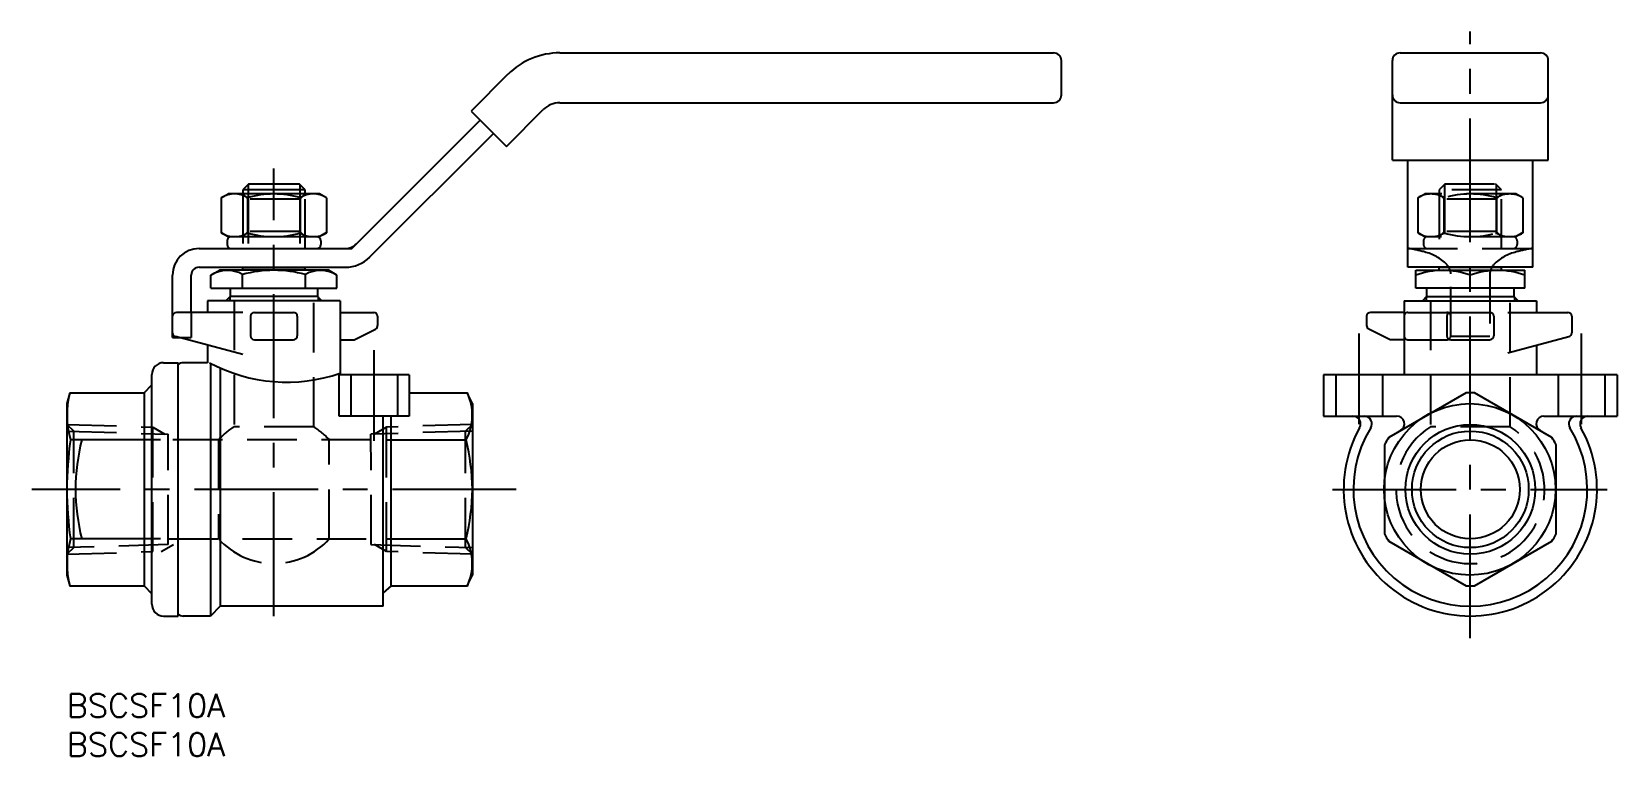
# Model space of a CAD drawing. Extents: x -5 to 199, y -8 to 85.
import ezdxf

# ---------------------------------------------------------------- set-up
doc = ezdxf.new("R2010")
doc.units = 0
doc.header["$LTSCALE"] = 0.5
doc.linetypes.add('CENTER', pattern=[50.8, 31.75, -6.35, 6.35, -6.35])
doc.linetypes.add('DASHED', pattern=[19.05, 12.7, -6.35])
for name, color, linetype in [('MSM_CENTER', 1, 'CENTER'), ('MSM_CONTINUOUS', 7, 'CONTINUOUS'), ('MSM_DASHED', 4, 'DASHED'), ('MSM_NARROW', 5, 'CONTINUOUS'), ('MSM_PART_NUMBER', 7, 'CONTINUOUS')]:
    doc.layers.add(name, color=color, linetype=linetype)
doc.styles.get("Standard").update_dxf_attribs({"font": 'txt.shx', "height": 3, "bigfont": 'bigfont.shx'})

msp = doc.modelspace()

# ---------------------------------------------------------------- linework, layer by layer
at = {"layer": 'MSM_CENTER'}
for p, q in [((180, 7.16), (180, 84.97)), ((26.55, 10), (26.55, 67.41)), ((165.75, 34.63), (165.75, 46.25)), ((194.25, 34.63), (194.25, 46.25)), ((39.4, 32.48), (39.4, 44.09)), ((57.62, 26.25), (-4.52, 26.25)), ((162.31, 26.25), (197.57, 26.25))]:
    msp.add_line(p, q, dxfattribs=at)
at = {"layer": 'MSM_CONTINUOUS'}
for p, q in [((63.22, 82.25), (126.55, 82.25)), ((171, 82.25), (189.01, 82.25)), ((56.57, 79.5), (51.85, 74.78)), ((127.55, 76.85), (127.55, 81.25)), ((170, 68.48), (170, 81.25)), ((190, 68.48), (190, 81.25)), ((63.22, 75.85), (126.55, 75.85)), ((171, 75.85), (189.01, 75.85)), ((36.55, 57.15), (53.01, 73.61)), ((51.85, 74.78), (56.38, 70.25)), ((56.37, 70.25), (61.09, 74.97)), ((38.83, 56.04), (54.71, 71.92)), ((170, 68.48), (190, 68.48)), ((172, 54.75), (172, 68.48)), ((188, 54.75), (188, 68.48)), ((23.32, 65.45), (22.55, 64.68)), ((23.32, 65.45), (29.78, 65.45)), ((30.55, 64.68), (29.78, 65.45)), ((19.8, 63.63), (20.7, 64.15)), ((19.8, 63.65), (19.8, 59.15)), ((32.39, 64.15), (20.7, 64.15)), ((22.55, 64.68), (22.55, 64.15)), ((30.55, 64.68), (22.55, 64.68)), ((23.17, 63.65), (23.17, 59.17)), ((29.92, 63.65), (29.92, 59.17)), ((30.55, 64.15), (30.55, 64.68)), ((33.3, 63.63), (32.39, 64.15)), ((33.3, 63.65), (33.3, 59.15)), ((19.8, 59.19), (20.74, 58.65)), ((33.3, 59.19), (32.36, 58.65)), ((16.95, 57.15), (36.55, 57.15)), ((20.55, 58.15), (20.55, 57.65)), ((32.36, 58.65), (20.74, 58.65)), ((32.55, 58.15), (32.55, 57.65)), ((13.55, 45.75), (13.55, 53.75)), ((15.95, 48.95), (15.95, 53.75)), ((16.95, 54.75), (35.72, 54.75)), ((18.47, 53.73), (19.55, 54.35)), ((18.47, 52.05), (18.47, 53.73)), ((33.55, 54.35), (19.58, 54.35)), ((22.51, 52.05), (22.51, 53.81)), ((22.55, 54.72), (22.58, 54.75)), ((22.55, 54.72), (30.55, 54.72)), ((22.55, 54.35), (22.55, 54.72)), ((30.52, 54.75), (30.55, 54.72)), ((30.55, 54.35), (30.55, 54.72)), ((30.59, 52.05), (30.59, 53.81)), ((34.63, 53.73), (33.55, 54.35)), ((34.63, 52.05), (34.63, 53.73)), ((188, 54.75), (172, 54.75)), ((173, 52.05), (173, 54.35)), ((173, 54.35), (187, 54.35)), ((176.03, 54.75), (176, 54.72)), ((176, 54.35), (176, 54.72)), ((184, 54.72), (176, 54.72)), ((184, 54.72), (183.97, 54.75)), ((184, 54.35), (184, 54.72)), ((187, 52.05), (187, 54.35)), ((18.47, 52.05), (34.63, 52.05)), ((20.95, 51), (20.4, 50.45)), ((20.89, 50.94), (20.89, 50.45)), ((20.95, 52.05), (20.95, 51)), ((32.15, 51), (20.95, 51)), ((32.15, 52.05), (32.15, 51)), ((32.15, 51), (32.7, 50.45)), ((32.21, 50.94), (32.21, 50.45)), ((187, 52.05), (173, 52.05)), ((174.4, 51), (173.85, 50.45)), ((174.34, 50.94), (174.34, 50.45)), ((174.4, 52.05), (174.4, 51)), ((174.4, 51), (185.6, 51)), ((185.6, 52.05), (185.6, 51)), ((185.6, 51), (186.15, 50.45)), ((185.66, 50.94), (185.66, 50.45)), ((22.55, 48.95), (14.05, 48.95)), ((18.05, 50.45), (18.05, 48.95)), ((35.05, 50.45), (18.05, 50.45)), ((24.05, 48.95), (29.05, 48.95)), ((35.05, 50.45), (35.05, 40.95)), ((35.05, 48.95), (39.35, 48.95)), ((171.5, 48.95), (167.19, 48.95)), ((171.5, 50.45), (171.5, 40.95)), ((171.5, 50.45), (188.5, 50.45)), ((177.5, 48.95), (182.5, 48.95)), ((184.8, 48.95), (192.5, 48.95)), ((188.5, 50.45), (188.5, 48.95)), ((23.55, 48.45), (23.55, 45.95)), ((29.55, 48.45), (29.55, 45.95)), ((36.85, 45.45), (39.57, 46.81)), ((39.85, 48.45), (39.85, 47.26)), ((166.7, 48.45), (166.7, 47.26)), ((169.7, 45.45), (166.98, 46.81)), ((177, 48.45), (177, 45.95)), ((183, 48.45), (183, 45.95)), ((193, 48.45), (193, 46.33)), ((13.55, 45.75), (14.3, 45.75)), ((22.55, 43.54), (13.92, 45.85)), ((18.05, 44.74), (18.05, 42.5)), ((24.05, 45.45), (29.05, 45.45)), ((35.05, 45.45), (36.85, 45.45)), ((171.5, 45.45), (169.7, 45.45)), ((177.5, 45.45), (182.5, 45.45)), ((184.8, 43.75), (192.63, 45.85)), ((188.5, 44.74), (188.5, 40.95)), ((10.9, 11.5), (10.9, 41)), ((12.4, 42.5), (14.25, 42.5)), ((14.25, 10), (14.25, 42.5)), ((18.05, 42.5), (14.9, 42.5)), ((18.4, 42.44), (18.4, 10)), ((19.65, 41.83), (19.65, 11.25)), ((34.9, 35.65), (34.9, 40.95)), ((43.9, 40.95), (34.9, 40.95)), ((43.9, 40.95), (43.9, 35.65)), ((198.85, 40.95), (161.15, 40.95)), ((161.15, 40.95), (161.15, 35.65)), ((198.85, 40.95), (198.85, 35.65)), ((0.38, 38.65), (0, 37.25)), ((0.37, 38.65), (9.9, 38.65)), ((9.9, 38.65), (10.9, 39.65)), ((9.9, 38.65), (9.9, 13.85)), ((43.9, 38.65), (51.36, 38.65)), ((52, 37.25), (51.35, 38.65)), ((0, 37.25), (0, 15.25)), ((52, 37.25), (52, 15.25)), ((179.46, 38.64), (169.54, 32.91)), ((190.46, 32.91), (180.54, 38.64)), ((43.9, 35.65), (34.9, 35.65)), ((40.58, 11.25), (40.58, 35.65)), ((41.58, 13.85), (41.58, 35.65)), ((161.15, 35.65), (170.55, 35.65)), ((189.45, 35.65), (198.85, 35.65)), ((12, 32.6), (0.46, 32.6)), ((41.1, 32.6), (51.21, 32.6)), ((169, 31.97), (169, 20.53)), ((191, 20.53), (191, 31.97)), ((12, 19.9), (0.46, 19.9)), ((41.1, 19.9), (51.21, 19.9)), ((169.54, 19.59), (179.46, 13.86)), ((180.54, 13.86), (190.46, 19.59)), ((0, 15.25), (0.38, 13.85)), ((51.35, 13.85), (52, 15.25)), ((0.37, 13.85), (9.9, 13.85)), ((9.9, 13.85), (10.9, 12.85)), ((41.58, 13.85), (40.58, 12.98)), ((41.58, 13.85), (51.36, 13.85)), ((19.65, 11.25), (18.4, 10)), ((40.58, 11.25), (19.65, 11.25)), ((12.4, 10), (14.25, 10)), ((18.4, 10), (14.9, 10))]:
    msp.add_line(p, q, dxfattribs=at)
for centre, radius in [((179.94, 26.25), 11), ((180, 26.25), 8.33), ((180, 26.25), 6.35)]:
    msp.add_circle(centre, radius, dxfattribs=at)
for centre, radius, start, end in [((63.22, 72.85), 9.4, 90, 135), ((126.55, 81.25), 1, 360, 90), ((171, 81.25), 1, 90, 180), ((189, 81.25), 1, 0, 90), ((63.22, 72.85), 3, 90, 135), ((126.55, 76.85), 1, 270, 0), ((171, 76.85), 1, 180, 270), ((189, 76.85), 1, 270, 0), ((21.49, 61.05), 3.1, 56.9912, 123.0088), ((26.55, 52.51), 11.64, 73.1461, 106.8539), ((31.61, 61.05), 3.1, 56.9912, 123.0088), ((21.49, 61.77), 3.1, 236.9912, 303.0088), ((26.55, 70.31), 11.64, 253.1461, 286.8539), ((31.61, 61.77), 3.1, 236.9912, 303.0088), ((16.95, 53.75), 3.4, 90, 180), ((21.05, 58.15), 0.5, 90, 180), ((21.05, 57.65), 0.5, 180, 270), ((32.05, 58.15), 0.5, 0, 90), ((32.05, 57.65), 0.5, 270, 0), ((35.72, 59.15), 2, 270, 315), ((35.72, 59.15), 4.4, 270, 315), ((16.95, 53.75), 1, 90, 180), ((20.56, 50.47), 3.87, 59.6602, 122.7036), ((26.55, 39), 15.35, 74.7385, 105.2615), ((32.54, 50.47), 3.87, 57.2964, 120.3398), ((176.5, 44.23), 10.12, 69.7561, 110.2439), ((183.5, 44.23), 10.12, 69.7561, 110.2439), ((14.05, 48.45), 0.5, 90, 180), ((24.05, 48.45), 0.5, 90, 180), ((29.05, 48.45), 0.5, 0, 90), ((39.35, 48.45), 0.5, 0, 90), ((167.2, 48.45), 0.5, 90, 180), ((177.5, 48.45), 0.5, 90, 180), ((182.5, 48.45), 0.5, 0, 90), ((192.5, 48.45), 0.5, 0, 90), ((39.35, 47.26), 0.5, 296.5651, 0), ((167.2, 47.26), 0.5, 180, 243.4349), ((14.05, 46.33), 0.5, 180, 254.9816), ((24.05, 45.95), 0.5, 180, 270), ((29.05, 45.95), 0.5, 270, 0), ((177.5, 45.95), 0.5, 180, 270), ((182.5, 45.95), 0.5, 270, 0), ((192.5, 46.33), 0.5, 285.0184, 0), ((12.4, 41), 1.5, 90, 180), ((14.9, 41.5), 1, 90, 130.5416), ((28.22, 61), 21, 241.7487, 288.9748), ((11.5, 35.78), 11.49, 165.5197, 196.0394), ((45.25, 35.78), 6.75, 331.939, 25.196), ((180, 26.25), 12.4, 87.4893, 92.5107), ((164.93, 34.65), 1, 330.8593, 90), ((166.38, 34.65), 1, 328.3318, 90), ((170.55, 34.65), 1, 300, 90), ((189.45, 34.65), 1, 90, 240), ((193.62, 34.65), 1, 90, 211.6682), ((195.07, 34.65), 1, 90, 209.1407), ((47.26, 26.05), 47.26, 172.0306, 179.7562), ((29.18, 25.97), 28.08, 166.3339, 179.422), ((23.92, 25.97), 28.08, 0.578, 13.6661), ((180, 26.25), 16.25, 150.8593, 29.1407), ((180, 26.25), 15, 148.3318, 31.6682), ((180, 26.25), 12.4, 147.4893, 152.5107), ((180, 26.25), 12.4, 27.4893, 32.5107), ((47.26, 26.45), 47.26, 180.2438, 187.9694), ((29.18, 26.53), 28.08, 180.578, 193.6661), ((23.92, 26.53), 28.08, 346.3339, 359.422), ((180, 26.25), 12.4, 207.4893, 212.5107), ((180, 26.25), 12.4, 327.4893, 332.5107), ((11.5, 16.72), 11.49, 163.9606, 194.4803), ((45.25, 16.72), 6.75, 334.804, 28.061), ((180, 26.25), 12.4, 267.4893, 272.5107), ((12.4, 11.5), 1.5, 180, 270), ((14.9, 11), 1, 229.4584, 270)]:
    msp.add_arc(centre, radius, start, end, dxfattribs=at)
at = {"layer": 'MSM_DASHED'}
for p, q in [((176.77, 65.45), (176, 64.68)), ((176.68, 65.36), (176.68, 57.15)), ((176.77, 65.45), (183.23, 65.45)), ((184, 64.68), (183.23, 65.45)), ((183.32, 65.36), (183.32, 57.15)), ((23.23, 63.49), (22.55, 64.17)), ((22.55, 64.15), (22.55, 57.15)), ((23.23, 64.15), (23.23, 57.15)), ((29.87, 63.49), (23.23, 63.49)), ((30.55, 64.17), (29.87, 63.49)), ((29.87, 64.15), (29.87, 57.15)), ((30.55, 57.15), (30.55, 64.15)), ((173.25, 63.63), (174.15, 64.15)), ((173.25, 63.65), (173.25, 59.15)), ((185.85, 64.15), (174.15, 64.15)), ((184, 64.68), (176, 64.68)), ((176, 64.68), (176, 57.15)), ((176.68, 63.49), (176, 64.17)), ((176.62, 63.65), (176.62, 59.17)), ((183.32, 63.49), (176.68, 63.49)), ((184, 64.17), (183.32, 63.49)), ((183.37, 63.65), (183.37, 59.17)), ((184, 57.15), (184, 64.68)), ((186.75, 63.63), (185.85, 64.15)), ((186.75, 63.65), (186.75, 59.15)), ((23.23, 59.33), (22.55, 58.65)), ((29.87, 59.33), (23.23, 59.33)), ((30.55, 58.65), (29.87, 59.33)), ((173.25, 59.19), (174.19, 58.65)), ((176.68, 59.33), (176, 58.65)), ((183.32, 59.33), (176.68, 59.33)), ((184, 58.65), (183.32, 59.33)), ((186.75, 59.19), (185.81, 58.65)), ((172, 57.15), (188, 57.15)), ((174, 58.15), (174, 57.65)), ((185.81, 58.65), (174.19, 58.65)), ((186, 58.15), (186, 57.65)), ((177.5, 45.89), (177.5, 53.89)), ((182.5, 53.89), (182.5, 45.89)), ((15.95, 48.95), (15.95, 45.75)), ((21.45, 50.45), (21.45, 34.29)), ((31.65, 34.29), (31.65, 50.45)), ((172, 48.95), (177, 48.95)), ((174.9, 50.44), (174.9, 34.29)), ((185.1, 34.29), (185.1, 50.44)), ((14.3, 45.75), (15.95, 45.75)), ((172, 45.45), (177, 45.45)), ((177.5, 45.89), (182.5, 45.89)), ((36.4, 40.95), (36.4, 35.65)), ((42.4, 40.95), (42.4, 35.65)), ((162.75, 40.95), (162.75, 35.65)), ((168.75, 40.95), (168.75, 35.65)), ((191.25, 40.95), (191.25, 35.65)), ((197.25, 40.95), (197.25, 35.65)), ((0, 34.58), (0.88, 33.7)), ((0, 34.58), (11, 34.24)), ((52, 34.58), (41, 34.24)), ((52, 34.58), (51.12, 33.7)), ((0, 33.73), (13, 33.32)), ((0.88, 18.8), (0.88, 33.7)), ((11, 18.26), (11, 34.24)), ((11, 34.24), (12.57, 33.33)), ((12.99, 19.18), (13, 33.32)), ((39, 32.6), (13, 32.6)), ((19.45, 32.6), (19.45, 19.9)), ((31.65, 34.29), (21.45, 34.29)), ((33.65, 19.9), (33.65, 32.6)), ((52, 33.73), (39, 33.32)), ((39.01, 19.18), (39, 33.32)), ((41, 34.24), (39.43, 33.33)), ((41, 18.26), (41, 34.24)), ((51.12, 18.8), (51.12, 33.7)), ((185.1, 34.29), (174.9, 34.29)), ((13, 19.18), (0, 18.77)), ((0.88, 18.8), (0, 17.92)), ((12.1, 18.26), (13.67, 19.17)), ((13, 19.9), (39, 19.9)), ((39, 19.18), (52, 18.77)), ((41, 18.26), (39.43, 19.17)), ((51.12, 18.8), (52, 17.92)), ((0, 17.92), (11, 18.26)), ((0.19, 17.91), (0.19, 17.91)), ((52, 17.92), (41, 18.26))]:
    msp.add_line(p, q, dxfattribs=at)
for centre, radius, start, end in [((174.94, 61.05), 3.1, 56.9912, 123.0088), ((180, 52.51), 11.64, 73.1461, 106.8539), ((185.06, 61.05), 3.1, 56.9912, 123.0088), ((174.94, 61.77), 3.1, 236.9912, 303.0088), ((180, 70.31), 11.64, 253.1461, 286.8539), ((185.06, 61.77), 3.1, 236.9912, 303.0088), ((170.14, 43.01), 14.26, 73.8641, 82.4972), ((174.5, 58.15), 0.5, 90, 180), ((174.5, 57.65), 0.5, 180, 270), ((185.5, 58.15), 0.5, 0, 90), ((185.5, 57.65), 0.5, 270, 0), ((189.86, 43.01), 14.26, 97.5028, 106.1359), ((172.72, 50.83), 6.04, 45.2187, 76.7486), ((175.56, 53.78), 1.94, 2.996, 43.2795), ((184.44, 53.78), 1.94, 136.7205, 177.004), ((187.28, 50.83), 6.04, 103.2514, 134.7813), ((172, 48.45), 0.5, 90, 180), ((177, 48.45), 0.5, 0, 90), ((172, 45.95), 0.5, 180, 270), ((177, 45.95), 0.5, 270, 0), ((26.55, 26.25), 9.53, 122.3733, 138.1897), ((26.55, 26.25), 9.52, 41.8103, 57.6267), ((180, 26.24), 9.52, 122.3733, 57.6267), ((26.55, 26.25), 9.52, 221.8103, 318.1897)]:
    msp.add_arc(centre, radius, start, end, dxfattribs=at)
at = {"layer": 'MSM_NARROW'}
for p, q in [((23.23, 65.36), (23.23, 64.15)), ((29.87, 65.36), (29.87, 64.15))]:
    msp.add_line(p, q, dxfattribs=at)
msp.add_circle((180, 26.25), 7.48, dxfattribs=at)

# ---------------------------------------------------------------- texts
at = {"layer": 'MSM_PART_NUMBER'}
for p in [(0, -3), (0, -8)]:
    msp.add_text('BSCSF10A', height=3, dxfattribs=at).set_placement(p)

doc.saveas('drawing.dxf')
